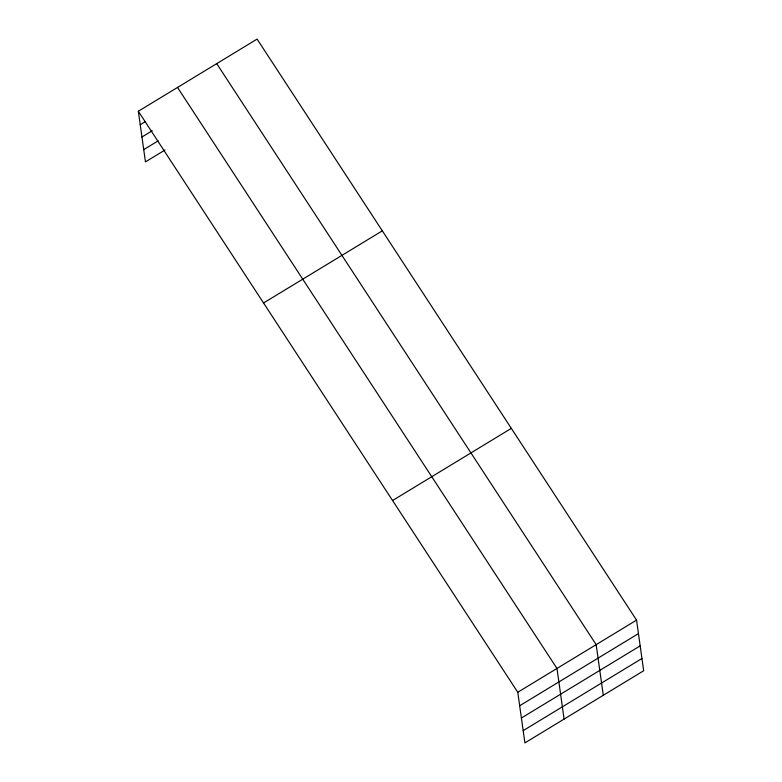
<?xml version="1.0" encoding="UTF-8"?>
<svg xmlns="http://www.w3.org/2000/svg" width="782" height="782" viewBox="0 0 782 782"><rect width="100%" height="100%" fill="white"/><g stroke="black" fill="none" stroke-linecap="round" stroke-linejoin="round"><path stroke-width="1.17" d="M138.336 111.249L257.102 39.1L636.548 620.116L643.664 670.751L524.898 742.9L517.782 692.266L138.336 111.249L145.452 161.884L165.041 149.978M140.232 124.739L145.384 121.601M141.953 136.997L152.265 130.731M143.722 149.626L158.169 140.848M263.554 302.986L382.32 230.837M392.564 500.529L511.33 428.38M517.782 692.266L636.548 620.116M519.678 705.755L638.444 633.606M521.408 718.013L640.175 645.864M523.178 730.642L641.944 658.493M216.722 63.635L596.167 644.651L603.284 695.276M177.524 87.437L556.98 668.463L564.096 719.088"/></g></svg>
